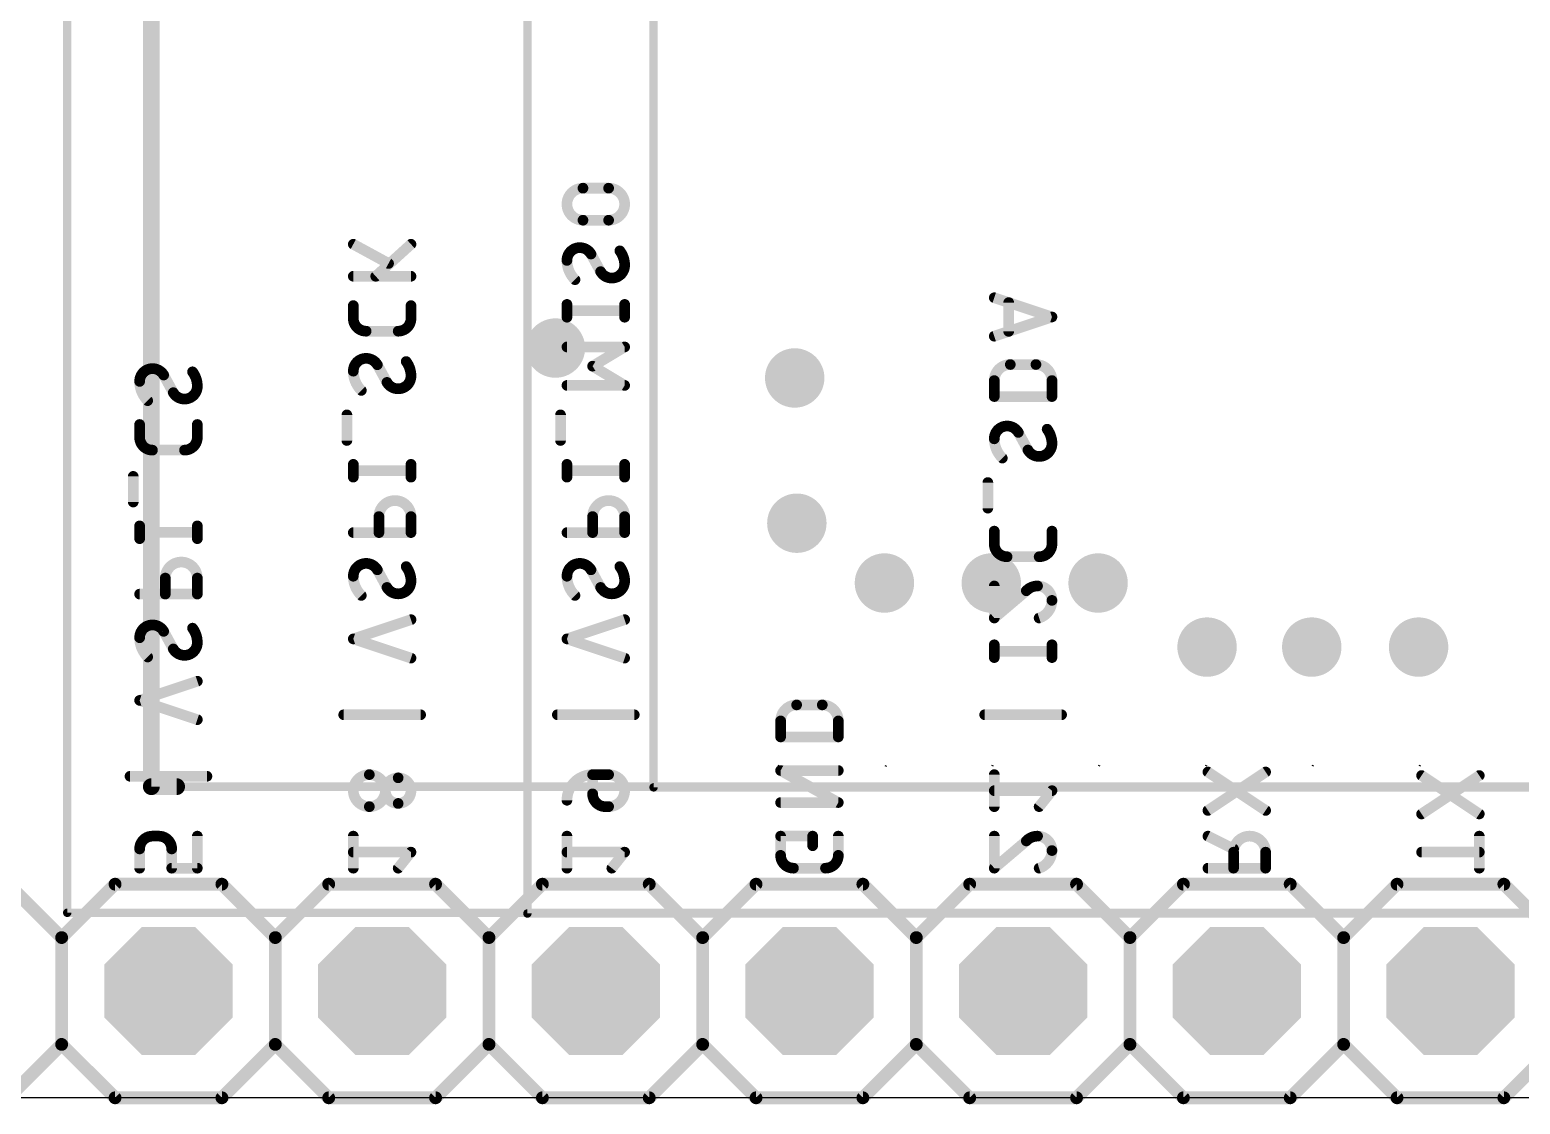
# Model space of a CAD drawing. Extents: x -1.13 to 1.53, y -0.5 to 0.5.
# Drawn here: x 0.191 to 0.889, y -0.503 to 0 of the extents above; entities that cross this region are included whole.
import ezdxf

# ---------------------------------------------------------------- set-up
doc = ezdxf.new("R2010")
doc.units = 0
for name, color, linetype in [('17', 110, 'CONTINUOUS'), ('18', 110, 'CONTINUOUS'), ('19', 53, 'CONTINUOUS'), ('20', 31, 'CONTINUOUS'), ('21', 253, 'CONTINUOUS'), ('26', 253, 'CONTINUOUS'), ('48', 253, 'CONTINUOUS'), ('51', 253, 'CONTINUOUS')]:
    doc.layers.add(name, color=color, linetype=linetype)

# ---------------------------------------------------------------- blocks, each defined once
blk = doc.blocks.new('RECT')
blk.add_solid([(-0.5, -0.5), (0.5, -0.5), (-0.5, 0.5), (0.5, 0.5)])
blk = doc.blocks.new('OCTAGONP')
at = {"const_width": 0.5}
blk.add_lwpolyline([(-0.25, -0.103553), (-0.25, 0.103553), (-0.103553, 0.25), (0.103553, 0.25), (0.25, 0.103553), (0.25, -0.103553), (0.103553, -0.25), (-0.103553, -0.25), (-0.25, -0.103553), (-0.25, 0.103553)], dxfattribs=at)
blk = doc.blocks.new('ROUNDV')
at = {"const_width": 0.5}
blk.add_lwpolyline([(0, -0.25, 1), (0, 0.25, 1), (0, -0.25)], format="xyb", dxfattribs=at)

msp = doc.modelspace()

# ---------------------------------------------------------------- linework, layer by layer
at = {"layer": '19'}
for p, q in [((0.541992, -0.344819), (0.541197, -0.344488)), ((0.591197, -0.344488), (0.591992, -0.344819)), ((0.641992, -0.344819), (0.641197, -0.344488)), ((0.691992, -0.344819), (0.691197, -0.344488)), ((0.741992, -0.344819), (0.741197, -0.344488)), ((0.791992, -0.344819), (0.791197, -0.344488)), ((0.841992, -0.344819), (0.841197, -0.344488))]:
    msp.add_line(p, q, dxfattribs=at)
at = {"layer": '20'}
msp.add_line((1.2, -0.5), (-0.974803, -0.5), dxfattribs=at)
at = {"layer": '21', "const_width": 0.007874}
for points in [[(0.24789, 0.354331), (0.24789, -0.354331)], [(0.24789, -0.354331), (0.259701, -0.354331)]]:
    msp.add_lwpolyline(points, dxfattribs=at)
at = {"layer": '21', "const_width": 0.003937}
for points in [[(0.245921, -0.354331, 1), (0.249858, -0.354331)], [(0.24789, -0.352362, 1), (0.24789, -0.356299)], [(0.259701, -0.356299, 1), (0.259701, -0.352362)]]:
    msp.add_lwpolyline(points, format="xyb", dxfattribs=at)
at = {"layer": '26'}
for points, const_width in [([(0.449906, -0.074141, 1), (0.449906, -0.089141)], 0.005), ([(0.449906, -0.072891, 1), (0.449906, -0.075391)], 0.0025), ([(0.449906, -0.075391, 1), (0.449906, -0.072891)], 0.0025), ([(0.461906, -0.089141, 1), (0.461906, -0.074141)], 0.005), ([(0.461906, -0.072891, 1), (0.461906, -0.075391)], 0.0025), ([(0.461906, -0.075391, 1), (0.461906, -0.072891)], 0.0025), ([(0.449906, -0.087891, 1), (0.449906, -0.090391)], 0.0025), ([(0.449906, -0.090391, 1), (0.449906, -0.087891)], 0.0025), ([(0.461906, -0.087891, 1), (0.461906, -0.090391)], 0.0025), ([(0.461906, -0.090391, 1), (0.461906, -0.087891)], 0.0025), ([(0.343004, -0.099293, 1), (0.341807, -0.101488)], 0.0025), ([(0.370246, -0.101316, 1), (0.368565, -0.099466)], 0.0025), ([(0.448406, -0.101981, 0.414214), (0.442406, -0.107981)], 0.005), ([(0.453656, -0.104981, 0.265564), (0.448406, -0.101981)], 0.005), ([(0.448406, -0.100731, 1), (0.448406, -0.103231)], 0.0025), ([(0.448406, -0.103231, 1), (0.448406, -0.100731)], 0.0025), ([(0.454753, -0.104382, 1), (0.452558, -0.105579)], 0.0025), ([(0.452579, -0.105615, 1), (0.454732, -0.104346)], 0.0025), ([(0.469406, -0.110231, 0.162278), (0.467156, -0.103481)], 0.005), ([(0.468156, -0.102731, 1), (0.466156, -0.104231)], 0.0025), ([(0.358307, -0.110488, 1), (0.359504, -0.108293)], 0.0025), ([(0.442406, -0.107981, 0.200001), (0.446156, -0.116981)], 0.005), ([(0.443656, -0.107981, 1), (0.441156, -0.107981)], 0.0025), ([(0.441156, -0.107981, 1), (0.443656, -0.107981)], 0.0025), ([(0.458156, -0.113231, 0.265564), (0.463406, -0.116231)], 0.005), ([(0.459232, -0.112596, 1), (0.457079, -0.113865)], 0.0025), ([(0.457058, -0.113829, 1), (0.459253, -0.112632)], 0.0025), ([(0.463406, -0.116231, 0.414214), (0.469406, -0.110231)], 0.005), ([(0.470656, -0.110231, 1), (0.468156, -0.110231)], 0.0025), ([(0.468156, -0.110231, 1), (0.470656, -0.110231)], 0.0025), ([(0.342406, -0.114141, 1), (0.342406, -0.116641)], 0.0025), ([(0.352065, -0.114466, 1), (0.353746, -0.116316)], 0.0025), ([(0.369406, -0.116641, 1), (0.369406, -0.114141)], 0.0025), ([(0.445275, -0.117868, 1), (0.447036, -0.116093)], 0.0025), ([(0.463406, -0.114981, 1), (0.463406, -0.117481)], 0.0025), ([(0.463406, -0.117481, 1), (0.463406, -0.114981)], 0.0025), ([(0.642801, -0.124255, 1), (0.64201, -0.126626)], 0.0025), ([(0.650406, -0.127691, 1), (0.647906, -0.127691)], 0.0025), ([(0.343656, -0.129104, 1), (0.341156, -0.129104)], 0.0025), ([(0.370656, -0.129104, 1), (0.368156, -0.129104)], 0.0025), ([(0.443656, -0.128561, 1), (0.441156, -0.128561)], 0.0025), ([(0.442406, -0.130311, 1), (0.442406, -0.132811)], 0.0025), ([(0.470656, -0.128561, 1), (0.468156, -0.128561)], 0.0025), ([(0.469406, -0.132811, 1), (0.469406, -0.130311)], 0.0025), ([(0.669801, -0.135626, 1), (0.66901, -0.133255)], 0.0025), ([(0.66901, -0.135626, 1), (0.669801, -0.133255)], 0.0025), ([(0.342406, -0.135104, 0.414214), (0.348406, -0.141104)], 0.005), ([(0.343656, -0.135104, 1), (0.341156, -0.135104)], 0.0025), ([(0.341156, -0.135104, 1), (0.343656, -0.135104)], 0.0025), ([(0.348406, -0.139854, 1), (0.348406, -0.142354)], 0.0025), ([(0.348406, -0.142354, 1), (0.348406, -0.139854)], 0.0025), ([(0.363406, -0.141104, 0.414214), (0.369406, -0.135104)], 0.005), ([(0.363406, -0.139854, 1), (0.363406, -0.142354)], 0.0025), ([(0.363406, -0.142354, 1), (0.363406, -0.139854)], 0.0025), ([(0.370656, -0.135104, 1), (0.368156, -0.135104)], 0.0025), ([(0.368156, -0.135104, 1), (0.370656, -0.135104)], 0.0025), ([(0.441156, -0.134561, 1), (0.443656, -0.134561)], 0.0025), ([(0.468156, -0.134561, 1), (0.470656, -0.134561)], 0.0025), ([(0.442406, -0.147231, 1), (0.442406, -0.149731)], 0.0025), ([(0.470049, -0.149552, 1), (0.468762, -0.147409)], 0.0025), ([(0.469406, -0.149731, 1), (0.469406, -0.147231)], 0.0025), ([(0.64201, -0.142255, 1), (0.642801, -0.144626)], 0.0025), ([(0.647906, -0.141191, 1), (0.650406, -0.141191)], 0.0025), ([(0.348406, -0.15382, 0.414214), (0.342406, -0.15982)], 0.005), ([(0.353656, -0.15682, 0.265564), (0.348406, -0.15382)], 0.005), ([(0.348406, -0.15257, 1), (0.348406, -0.15507)], 0.0025), ([(0.348406, -0.15507, 1), (0.348406, -0.15257)], 0.0025), ([(0.369406, -0.16207, 0.162278), (0.367156, -0.15532)], 0.005), ([(0.368156, -0.15457, 1), (0.366156, -0.15607)], 0.0025), ([(0.248406, -0.158621, 0.414214), (0.242406, -0.164621)], 0.005), ([(0.253656, -0.161621, 0.265564), (0.248406, -0.158621)], 0.005), ([(0.248406, -0.157371, 1), (0.248406, -0.159871)], 0.0025), ([(0.248406, -0.159871, 1), (0.248406, -0.157371)], 0.0025), ([(0.254753, -0.161022, 1), (0.252558, -0.162219)], 0.0025), ([(0.252579, -0.162255, 1), (0.254732, -0.160986)], 0.0025), ([(0.269406, -0.166871, 0.162278), (0.267156, -0.160121)], 0.005), ([(0.268156, -0.159371, 1), (0.266156, -0.160871)], 0.0025), ([(0.342406, -0.15982, 0.200001), (0.346156, -0.16882)], 0.005), ([(0.343656, -0.15982, 1), (0.341156, -0.15982)], 0.0025), ([(0.341156, -0.15982, 1), (0.343656, -0.15982)], 0.0025), ([(0.354753, -0.156222, 1), (0.352558, -0.157419)], 0.0025), ([(0.352579, -0.157455, 1), (0.354732, -0.156186)], 0.0025), ([(0.363406, -0.16807, 0.414214), (0.369406, -0.16207)], 0.005), ([(0.370656, -0.16207, 1), (0.368156, -0.16207)], 0.0025), ([(0.455049, -0.156409, 1), (0.453762, -0.158552)], 0.0025), ([(0.453762, -0.156409, 1), (0.455049, -0.158552)], 0.0025), ([(0.649906, -0.156701, 0.414214), (0.642406, -0.164201)], 0.005), ([(0.649906, -0.155451, 1), (0.649906, -0.157951)], 0.0025), ([(0.649906, -0.157951, 1), (0.649906, -0.155451)], 0.0025), ([(0.669406, -0.164201, 0.414214), (0.661906, -0.156701)], 0.005), ([(0.661906, -0.155451, 1), (0.661906, -0.157951)], 0.0025), ([(0.661906, -0.157951, 1), (0.661906, -0.155451)], 0.0025), ([(0.242406, -0.164621, 0.200001), (0.246156, -0.173621)], 0.005), ([(0.243656, -0.164621, 1), (0.241156, -0.164621)], 0.0025), ([(0.241156, -0.164621, 1), (0.243656, -0.164621)], 0.0025), ([(0.258156, -0.169871, 0.265564), (0.263406, -0.172871)], 0.005), ([(0.259232, -0.169236, 1), (0.257079, -0.170505)], 0.0025), ([(0.263406, -0.172871, 0.414214), (0.269406, -0.166871)], 0.005), ([(0.270656, -0.166871, 1), (0.268156, -0.166871)], 0.0025), ([(0.268156, -0.166871, 1), (0.270656, -0.166871)], 0.0025), ([(0.345275, -0.169708, 1), (0.347036, -0.167933)], 0.0025), ([(0.358156, -0.16507, 0.265564), (0.363406, -0.16807)], 0.005), ([(0.359232, -0.164436, 1), (0.357079, -0.165705)], 0.0025), ([(0.357058, -0.165669, 1), (0.359253, -0.164472)], 0.0025), ([(0.363406, -0.16682, 1), (0.363406, -0.16932)], 0.0025), ([(0.363406, -0.16932, 1), (0.363406, -0.16682)], 0.0025), ([(0.368156, -0.16207, 1), (0.370656, -0.16207)], 0.0025), ([(0.442406, -0.165231, 1), (0.442406, -0.167731)], 0.0025), ([(0.468762, -0.167552, 1), (0.470049, -0.165409)], 0.0025), ([(0.469406, -0.167731, 1), (0.469406, -0.165231)], 0.0025), ([(0.643656, -0.164201, 1), (0.641156, -0.164201)], 0.0025), ([(0.641156, -0.164201, 1), (0.643656, -0.164201)], 0.0025), ([(0.670656, -0.164201, 1), (0.668156, -0.164201)], 0.0025), ([(0.668156, -0.164201, 1), (0.670656, -0.164201)], 0.0025), ([(0.245275, -0.174508, 1), (0.247036, -0.172733)], 0.0025), ([(0.257058, -0.170469, 1), (0.259253, -0.169272)], 0.0025), ([(0.263406, -0.171621, 1), (0.263406, -0.174121)], 0.0025), ([(0.263406, -0.174121, 1), (0.263406, -0.171621)], 0.0025), ([(0.642406, -0.170451, 1), (0.642406, -0.172951)], 0.0025), ([(0.641156, -0.171701, 1), (0.643656, -0.171701)], 0.0025), ([(0.668156, -0.171701, 1), (0.670656, -0.171701)], 0.0025), ([(0.669406, -0.172951, 1), (0.669406, -0.170451)], 0.0025), ([(0.340656, -0.18028, 1), (0.338156, -0.18028)], 0.0025), ([(0.440656, -0.18028, 1), (0.438156, -0.18028)], 0.0025), ([(0.243656, -0.184784, 1), (0.241156, -0.184784)], 0.0025), ([(0.242406, -0.190784, 0.414214), (0.248406, -0.196784)], 0.005), ([(0.243656, -0.190784, 1), (0.241156, -0.190784)], 0.0025), ([(0.263406, -0.196784, 0.414214), (0.269406, -0.190784)], 0.005), ([(0.270656, -0.184784, 1), (0.268156, -0.184784)], 0.0025), ([(0.270656, -0.190784, 1), (0.268156, -0.190784)], 0.0025), ([(0.648406, -0.1855, 0.414214), (0.642406, -0.1915)], 0.005), ([(0.653656, -0.1885, 0.265564), (0.648406, -0.1855)], 0.005), ([(0.648406, -0.18425, 1), (0.648406, -0.18675)], 0.0025), ([(0.648406, -0.18675, 1), (0.648406, -0.18425)], 0.0025), ([(0.654753, -0.187902, 1), (0.652558, -0.189099)], 0.0025), ([(0.652579, -0.189135, 1), (0.654732, -0.187866)], 0.0025), ([(0.669406, -0.19375, 0.162278), (0.667156, -0.187)], 0.005), ([(0.668156, -0.18625, 1), (0.666156, -0.18775)], 0.0025), ([(0.241156, -0.190784, 1), (0.243656, -0.190784)], 0.0025), ([(0.248406, -0.195534, 1), (0.248406, -0.198034)], 0.0025), ([(0.248406, -0.198034, 1), (0.248406, -0.195534)], 0.0025), ([(0.263406, -0.195534, 1), (0.263406, -0.198034)], 0.0025), ([(0.263406, -0.198034, 1), (0.263406, -0.195534)], 0.0025), ([(0.268156, -0.190784, 1), (0.270656, -0.190784)], 0.0025), ([(0.338156, -0.19228, 1), (0.340656, -0.19228)], 0.0025), ([(0.438156, -0.19228, 1), (0.440656, -0.19228)], 0.0025), ([(0.642406, -0.1915, 0.200001), (0.646156, -0.2005)], 0.005), ([(0.643656, -0.1915, 1), (0.641156, -0.1915)], 0.0025), ([(0.641156, -0.1915, 1), (0.643656, -0.1915)], 0.0025), ([(0.658156, -0.19675, 0.265564), (0.663406, -0.19975)], 0.005), ([(0.659232, -0.196116, 1), (0.657079, -0.197385)], 0.0025), ([(0.657058, -0.197349, 1), (0.659253, -0.196152)], 0.0025), ([(0.663406, -0.19975, 0.414214), (0.669406, -0.19375)], 0.005), ([(0.670656, -0.19375, 1), (0.668156, -0.19375)], 0.0025), ([(0.668156, -0.19375, 1), (0.670656, -0.19375)], 0.0025), ([(0.343656, -0.20344, 1), (0.341156, -0.20344)], 0.0025), ([(0.370656, -0.20344, 1), (0.368156, -0.20344)], 0.0025), ([(0.443656, -0.20344, 1), (0.441156, -0.20344)], 0.0025), ([(0.470656, -0.20344, 1), (0.468156, -0.20344)], 0.0025), ([(0.645275, -0.201388, 1), (0.647036, -0.199613)], 0.0025), ([(0.663406, -0.1985, 1), (0.663406, -0.201)], 0.0025), ([(0.663406, -0.201, 1), (0.663406, -0.1985)], 0.0025), ([(0.240656, -0.20908, 1), (0.238156, -0.20908)], 0.0025), ([(0.342406, -0.20519, 1), (0.342406, -0.20769)], 0.0025), ([(0.341156, -0.20944, 1), (0.343656, -0.20944)], 0.0025), ([(0.368156, -0.20944, 1), (0.370656, -0.20944)], 0.0025), ([(0.369406, -0.20769, 1), (0.369406, -0.20519)], 0.0025), ([(0.442406, -0.20519, 1), (0.442406, -0.20769)], 0.0025), ([(0.441156, -0.20944, 1), (0.443656, -0.20944)], 0.0025), ([(0.468156, -0.20944, 1), (0.470656, -0.20944)], 0.0025), ([(0.469406, -0.20769, 1), (0.469406, -0.20519)], 0.0025), ([(0.640656, -0.21196, 1), (0.638156, -0.21196)], 0.0025), ([(0.238156, -0.22108, 1), (0.240656, -0.22108)], 0.0025), ([(0.369406, -0.22789, 1), (0.354406, -0.22789)], 0.005), ([(0.469406, -0.22789, 1), (0.454406, -0.22789)], 0.005), ([(0.638156, -0.22396, 1), (0.640656, -0.22396)], 0.0025), ([(0.243656, -0.23224, 1), (0.241156, -0.23224)], 0.0025), ([(0.270656, -0.23224, 1), (0.268156, -0.23224)], 0.0025), ([(0.355656, -0.22789, 1), (0.353156, -0.22789)], 0.0025), ([(0.353156, -0.22789, 1), (0.355656, -0.22789)], 0.0025), ([(0.370656, -0.22789, 1), (0.368156, -0.22789)], 0.0025), ([(0.368156, -0.22789, 1), (0.370656, -0.22789)], 0.0025), ([(0.455656, -0.22789, 1), (0.453156, -0.22789)], 0.0025), ([(0.453156, -0.22789, 1), (0.455656, -0.22789)], 0.0025), ([(0.470656, -0.22789, 1), (0.468156, -0.22789)], 0.0025), ([(0.468156, -0.22789, 1), (0.470656, -0.22789)], 0.0025), ([(0.242406, -0.23399, 1), (0.242406, -0.23649)], 0.0025), ([(0.241156, -0.23824, 1), (0.243656, -0.23824)], 0.0025), ([(0.268156, -0.23824, 1), (0.270656, -0.23824)], 0.0025), ([(0.269406, -0.23649, 1), (0.269406, -0.23399)], 0.0025), ([(0.342406, -0.23414, 1), (0.342406, -0.23664)], 0.0025), ([(0.353156, -0.23539, 1), (0.355656, -0.23539)], 0.0025), ([(0.368156, -0.23539, 1), (0.370656, -0.23539)], 0.0025), ([(0.369406, -0.23664, 1), (0.369406, -0.23414)], 0.0025), ([(0.442406, -0.23414, 1), (0.442406, -0.23664)], 0.0025), ([(0.453156, -0.23539, 1), (0.455656, -0.23539)], 0.0025), ([(0.468156, -0.23539, 1), (0.470656, -0.23539)], 0.0025), ([(0.469406, -0.23664, 1), (0.469406, -0.23414)], 0.0025), ([(0.643656, -0.234704, 1), (0.641156, -0.234704)], 0.0025), ([(0.670656, -0.234704, 1), (0.668156, -0.234704)], 0.0025), ([(0.642406, -0.240704, 0.414214), (0.648406, -0.246704)], 0.005), ([(0.643656, -0.240704, 1), (0.641156, -0.240704)], 0.0025), ([(0.641156, -0.240704, 1), (0.643656, -0.240704)], 0.0025), ([(0.663406, -0.246704, 0.414214), (0.669406, -0.240704)], 0.005), ([(0.670656, -0.240704, 1), (0.668156, -0.240704)], 0.0025), ([(0.668156, -0.240704, 1), (0.670656, -0.240704)], 0.0025), ([(0.269406, -0.25669, 1), (0.254406, -0.25669)], 0.005), ([(0.348406, -0.24982, 0.414214), (0.342406, -0.25582)], 0.005), ([(0.353656, -0.25282, 0.265564), (0.348406, -0.24982)], 0.005), ([(0.348406, -0.24857, 1), (0.348406, -0.25107)], 0.0025), ([(0.348406, -0.25107, 1), (0.348406, -0.24857)], 0.0025), ([(0.354753, -0.252222, 1), (0.352558, -0.253419)], 0.0025), ([(0.352579, -0.253455, 1), (0.354732, -0.252186)], 0.0025), ([(0.369406, -0.25807, 0.162278), (0.367156, -0.25132)], 0.005), ([(0.368156, -0.25057, 1), (0.366156, -0.25207)], 0.0025), ([(0.448406, -0.24982, 0.414214), (0.442406, -0.25582)], 0.005), ([(0.453656, -0.25282, 0.265564), (0.448406, -0.24982)], 0.005), ([(0.448406, -0.24857, 1), (0.448406, -0.25107)], 0.0025), ([(0.448406, -0.25107, 1), (0.448406, -0.24857)], 0.0025), ([(0.454753, -0.252222, 1), (0.452558, -0.253419)], 0.0025), ([(0.452579, -0.253455, 1), (0.454732, -0.252186)], 0.0025), ([(0.469406, -0.25807, 0.162278), (0.467156, -0.25132)], 0.005), ([(0.468156, -0.25057, 1), (0.466156, -0.25207)], 0.0025), ([(0.648406, -0.245454, 1), (0.648406, -0.247954)], 0.0025), ([(0.648406, -0.247954, 1), (0.648406, -0.245454)], 0.0025), ([(0.663406, -0.245454, 1), (0.663406, -0.247954)], 0.0025), ([(0.663406, -0.247954, 1), (0.663406, -0.245454)], 0.0025), ([(0.255656, -0.25669, 1), (0.253156, -0.25669)], 0.0025), ([(0.253156, -0.25669, 1), (0.255656, -0.25669)], 0.0025), ([(0.270656, -0.25669, 1), (0.268156, -0.25669)], 0.0025), ([(0.268156, -0.25669, 1), (0.270656, -0.25669)], 0.0025), ([(0.342406, -0.25582, 0.200001), (0.346156, -0.26482)], 0.005), ([(0.343656, -0.25582, 1), (0.341156, -0.25582)], 0.0025), ([(0.341156, -0.25582, 1), (0.343656, -0.25582)], 0.0025), ([(0.363406, -0.26407, 0.414214), (0.369406, -0.25807)], 0.005), ([(0.370656, -0.25807, 1), (0.368156, -0.25807)], 0.0025), ([(0.368156, -0.25807, 1), (0.370656, -0.25807)], 0.0025), ([(0.442406, -0.25582, 0.200001), (0.446156, -0.26482)], 0.005), ([(0.443656, -0.25582, 1), (0.441156, -0.25582)], 0.0025), ([(0.441156, -0.25582, 1), (0.443656, -0.25582)], 0.0025), ([(0.463406, -0.26407, 0.414214), (0.469406, -0.25807)], 0.005), ([(0.470656, -0.25807, 1), (0.468156, -0.25807)], 0.0025), ([(0.468156, -0.25807, 1), (0.470656, -0.25807)], 0.0025), ([(0.643656, -0.26038, 1), (0.641156, -0.26038)], 0.0025), ([(0.662656, -0.26038, 0.205258), (0.657406, -0.26263)], 0.005), ([(0.669406, -0.26713, 0.414214), (0.662656, -0.26038)], 0.005), ([(0.662656, -0.25913, 1), (0.662656, -0.26163)], 0.0025), ([(0.662656, -0.26163, 1), (0.662656, -0.25913)], 0.0025), ([(0.242406, -0.26294, 1), (0.242406, -0.26544)], 0.0025), ([(0.253156, -0.26419, 1), (0.255656, -0.26419)], 0.0025), ([(0.268156, -0.26419, 1), (0.270656, -0.26419)], 0.0025), ([(0.269406, -0.26544, 1), (0.269406, -0.26294)], 0.0025), ([(0.345275, -0.265708, 1), (0.347036, -0.263933)], 0.0025), ([(0.358156, -0.26107, 0.265564), (0.363406, -0.26407)], 0.005), ([(0.359232, -0.260436, 1), (0.357079, -0.261705)], 0.0025), ([(0.357058, -0.261669, 1), (0.359253, -0.260472)], 0.0025), ([(0.363406, -0.26282, 1), (0.363406, -0.26532)], 0.0025), ([(0.363406, -0.26532, 1), (0.363406, -0.26282)], 0.0025), ([(0.445275, -0.265708, 1), (0.447036, -0.263933)], 0.0025), ([(0.458156, -0.26107, 0.265564), (0.463406, -0.26407)], 0.005), ([(0.459232, -0.260436, 1), (0.457079, -0.261705)], 0.0025), ([(0.457058, -0.261669, 1), (0.459253, -0.260472)], 0.0025), ([(0.463406, -0.26282, 1), (0.463406, -0.26532)], 0.0025), ([(0.463406, -0.26532, 1), (0.463406, -0.26282)], 0.0025), ([(0.6565, -0.261768, 1), (0.658311, -0.263492)], 0.0025), ([(0.658215, -0.263583, 1), (0.656596, -0.261678)], 0.0025), ([(0.663406, -0.27538, 0.325184), (0.669406, -0.26713)], 0.005), ([(0.670656, -0.26713, 1), (0.668156, -0.26713)], 0.0025), ([(0.668156, -0.26713, 1), (0.670656, -0.26713)], 0.0025), ([(0.248406, -0.27862, 0.414214), (0.242406, -0.28462)], 0.005), ([(0.253656, -0.28162, 0.265564), (0.248406, -0.27862)], 0.005), ([(0.248406, -0.27737, 1), (0.248406, -0.27987)], 0.0025), ([(0.248406, -0.27987, 1), (0.248406, -0.27737)], 0.0025), ([(0.269406, -0.28687, 0.162278), (0.267156, -0.28012)], 0.005), ([(0.268156, -0.27937, 1), (0.266156, -0.28087)], 0.0025), ([(0.369801, -0.277346, 1), (0.36901, -0.274974)], 0.0025), ([(0.469801, -0.277346, 1), (0.46901, -0.274974)], 0.0025), ([(0.641596, -0.274428, 1), (0.643215, -0.276333)], 0.0025), ([(0.641156, -0.27538, 1), (0.643656, -0.27538)], 0.0025), ([(0.66302, -0.274191, 1), (0.663791, -0.276569)], 0.0025), ([(0.242406, -0.28462, 0.200001), (0.246156, -0.29362)], 0.005), ([(0.243656, -0.28462, 1), (0.241156, -0.28462)], 0.0025), ([(0.241156, -0.28462, 1), (0.243656, -0.28462)], 0.0025), ([(0.254753, -0.281022, 1), (0.252558, -0.282219)], 0.0025), ([(0.252579, -0.282255, 1), (0.254732, -0.280986)], 0.0025), ([(0.263406, -0.29287, 0.414214), (0.269406, -0.28687)], 0.005), ([(0.270656, -0.28687, 1), (0.268156, -0.28687)], 0.0025), ([(0.268156, -0.28687, 1), (0.270656, -0.28687)], 0.0025), ([(0.342801, -0.283974, 1), (0.34201, -0.286346)], 0.0025), ([(0.34201, -0.283974, 1), (0.342801, -0.286346)], 0.0025), ([(0.442801, -0.283974, 1), (0.44201, -0.286346)], 0.0025), ([(0.44201, -0.283974, 1), (0.442801, -0.286346)], 0.0025), ([(0.643656, -0.28792, 1), (0.641156, -0.28792)], 0.0025), ([(0.670656, -0.28792, 1), (0.668156, -0.28792)], 0.0025), ([(0.245275, -0.294508, 1), (0.247036, -0.292733)], 0.0025), ([(0.258156, -0.28987, 0.265564), (0.263406, -0.29287)], 0.005), ([(0.259232, -0.289236, 1), (0.257079, -0.290505)], 0.0025), ([(0.257058, -0.290469, 1), (0.259253, -0.289272)], 0.0025), ([(0.263406, -0.29162, 1), (0.263406, -0.29412)], 0.0025), ([(0.263406, -0.29412, 1), (0.263406, -0.29162)], 0.0025), ([(0.36901, -0.295346, 1), (0.369801, -0.292974)], 0.0025), ([(0.46901, -0.295346, 1), (0.469801, -0.292974)], 0.0025), ([(0.642406, -0.28967, 1), (0.642406, -0.29217)], 0.0025), ([(0.641156, -0.29392, 1), (0.643656, -0.29392)], 0.0025), ([(0.668156, -0.29392, 1), (0.670656, -0.29392)], 0.0025), ([(0.669406, -0.29217, 1), (0.669406, -0.28967)], 0.0025), ([(0.269801, -0.306146, 1), (0.26901, -0.303774)], 0.0025), ([(0.242801, -0.312774, 1), (0.24201, -0.315146)], 0.0025), ([(0.24201, -0.312774, 1), (0.242801, -0.315146)], 0.0025), ([(0.549906, -0.31606, 0.414214), (0.542406, -0.32356)], 0.005), ([(0.549906, -0.31481, 1), (0.549906, -0.31731)], 0.0025), ([(0.549906, -0.31731, 1), (0.549906, -0.31481)], 0.0025), ([(0.569406, -0.32356, 0.414214), (0.561906, -0.31606)], 0.005), ([(0.561906, -0.31481, 1), (0.561906, -0.31731)], 0.0025), ([(0.561906, -0.31731, 1), (0.561906, -0.31481)], 0.0025), ([(0.26901, -0.324146, 1), (0.269801, -0.321774)], 0.0025), ([(0.337906, -0.31943, 1), (0.337906, -0.32193)], 0.0025), ([(0.373906, -0.32193, 1), (0.373906, -0.31943)], 0.0025), ([(0.437906, -0.31943, 1), (0.437906, -0.32193)], 0.0025), ([(0.473906, -0.32193, 1), (0.473906, -0.31943)], 0.0025), ([(0.637906, -0.31943, 1), (0.637906, -0.32193)], 0.0025), ([(0.673906, -0.32193, 1), (0.673906, -0.31943)], 0.0025), ([(0.543656, -0.32356, 1), (0.541156, -0.32356)], 0.0025), ([(0.541156, -0.32356, 1), (0.543656, -0.32356)], 0.0025), ([(0.570656, -0.32356, 1), (0.568156, -0.32356)], 0.0025), ([(0.568156, -0.32356, 1), (0.570656, -0.32356)], 0.0025), ([(0.542406, -0.32981, 1), (0.542406, -0.33231)], 0.0025), ([(0.541156, -0.33106, 1), (0.543656, -0.33106)], 0.0025), ([(0.568156, -0.33106, 1), (0.570656, -0.33106)], 0.0025), ([(0.569406, -0.33231, 1), (0.569406, -0.32981)], 0.0025), ([(0.237906, -0.34823, 1), (0.237906, -0.35073)], 0.0025), ([(0.273906, -0.35073, 1), (0.273906, -0.34823)], 0.0025), ([(0.349906, -0.3487, 1), (0.349906, -0.3637)], 0.005), ([(0.349906, -0.3637, 1), (0.349906, -0.3487)], 0.005), ([(0.349906, -0.34745, 1), (0.349906, -0.34995)], 0.0025), ([(0.349906, -0.34995, 1), (0.349906, -0.34745)], 0.0025), ([(0.363406, -0.3502, 1), (0.363406, -0.3622)], 0.005), ([(0.363406, -0.3622, 1), (0.363406, -0.3502)], 0.005), ([(0.363406, -0.34895, 1), (0.363406, -0.35145)], 0.0025), ([(0.363406, -0.35145, 1), (0.363406, -0.34895)], 0.0025), ([(0.454406, -0.3487, 0.414214), (0.442406, -0.3607)], 0.005), ([(0.455656, -0.3487, 1), (0.453156, -0.3487)], 0.0025), ([(0.454406, -0.34745, 1), (0.454406, -0.34995)], 0.0025), ([(0.454406, -0.34995, 1), (0.454406, -0.34745)], 0.0025), ([(0.461906, -0.3637, 1), (0.461906, -0.3487)], 0.005), ([(0.461906, -0.34745, 1), (0.461906, -0.34995)], 0.0025), ([(0.461906, -0.34995, 1), (0.461906, -0.34745)], 0.0025), ([(0.543013, -0.345687, 1), (0.541798, -0.347873)], 0.0025), ([(0.542406, -0.34553, 1), (0.542406, -0.34803)], 0.0025), ([(0.569406, -0.34803, 1), (0.569406, -0.34553)], 0.0025), ([(0.643656, -0.3487, 1), (0.641156, -0.3487)], 0.0025), ([(0.743099, -0.346434, 1), (0.741712, -0.348514)], 0.0025), ([(0.770099, -0.348514, 1), (0.768712, -0.346434)], 0.0025), ([(0.843099, -0.34808, 1), (0.841712, -0.35016)], 0.0025), ([(0.870099, -0.35016, 1), (0.868712, -0.34808)], 0.0025), ([(0.454406, -0.3577, 0.414214), (0.460406, -0.3637)], 0.005), ([(0.455656, -0.3577, 1), (0.453156, -0.3577)], 0.0025), ([(0.642406, -0.35495, 1), (0.642406, -0.35745)], 0.0025), ([(0.670382, -0.356981, 1), (0.668429, -0.355419)], 0.0025), ([(0.669406, -0.35745, 1), (0.669406, -0.35495)], 0.0025), ([(0.349906, -0.36245, 1), (0.349906, -0.36495)], 0.0025), ([(0.349906, -0.36495, 1), (0.349906, -0.36245)], 0.0025), ([(0.363406, -0.36095, 1), (0.363406, -0.36345)], 0.0025), ([(0.363406, -0.36345, 1), (0.363406, -0.36095)], 0.0025), ([(0.441156, -0.3607, 1), (0.443656, -0.3607)], 0.0025), ([(0.453156, -0.3577, 1), (0.455656, -0.3577)], 0.0025), ([(0.460406, -0.36245, 1), (0.460406, -0.36495)], 0.0025), ([(0.460406, -0.36495, 1), (0.460406, -0.36245)], 0.0025), ([(0.461906, -0.36245, 1), (0.461906, -0.36495)], 0.0025), ([(0.461906, -0.36495, 1), (0.461906, -0.36245)], 0.0025), ([(0.542406, -0.36053, 1), (0.542406, -0.36303)], 0.0025), ([(0.568798, -0.362873, 1), (0.570013, -0.360687)], 0.0025), ([(0.569406, -0.36303, 1), (0.569406, -0.36053)], 0.0025), ([(0.641156, -0.3637, 1), (0.643656, -0.3637)], 0.0025), ([(0.662429, -0.362919, 1), (0.664382, -0.364481)], 0.0025), ([(0.741712, -0.364434, 1), (0.743099, -0.366514)], 0.0025), ([(0.768712, -0.366514, 1), (0.770099, -0.364434)], 0.0025), ([(0.841712, -0.36608, 1), (0.843099, -0.36816)], 0.0025), ([(0.868712, -0.36816, 1), (0.870099, -0.36608)], 0.0025), ([(0.248406, -0.3775, 0.414214), (0.242406, -0.3835)], 0.005), ([(0.248406, -0.37625, 1), (0.248406, -0.37875)], 0.0025), ([(0.248406, -0.37875, 1), (0.248406, -0.37625)], 0.0025), ([(0.257406, -0.3835, 0.414214), (0.251406, -0.3775)], 0.005), ([(0.251406, -0.37625, 1), (0.251406, -0.37875)], 0.0025), ([(0.251406, -0.37875, 1), (0.251406, -0.37625)], 0.0025), ([(0.270656, -0.3775, 1), (0.268156, -0.3775)], 0.0025), ([(0.343656, -0.3775, 1), (0.341156, -0.3775)], 0.0025), ([(0.443656, -0.3775, 1), (0.441156, -0.3775)], 0.0025), ([(0.542406, -0.37625, 1), (0.542406, -0.37875)], 0.0025), ([(0.543656, -0.3775, 1), (0.541156, -0.3775)], 0.0025), ([(0.558656, -0.3775, 1), (0.556156, -0.3775)], 0.0025), ([(0.557406, -0.37875, 1), (0.557406, -0.37625)], 0.0025), ([(0.570656, -0.3775, 1), (0.568156, -0.3775)], 0.0025), ([(0.643656, -0.3775, 1), (0.641156, -0.3775)], 0.0025), ([(0.662656, -0.3775, 0.205258), (0.657406, -0.37975)], 0.005), ([(0.669406, -0.38425, 0.414214), (0.662656, -0.3775)], 0.005), ([(0.662656, -0.37625, 1), (0.662656, -0.37875)], 0.0025), ([(0.662656, -0.37875, 1), (0.662656, -0.37625)], 0.0025), ([(0.742965, -0.376382, 1), (0.741846, -0.378618)], 0.0025), ([(0.769406, -0.385, 1), (0.754406, -0.385)], 0.005), ([(0.870656, -0.3775, 1), (0.868156, -0.3775)], 0.0025), ([(0.243656, -0.3835, 1), (0.241156, -0.3835)], 0.0025), ([(0.241156, -0.3835, 1), (0.243656, -0.3835)], 0.0025), ([(0.258656, -0.3835, 1), (0.256156, -0.3835)], 0.0025), ([(0.256156, -0.3835, 1), (0.258656, -0.3835)], 0.0025), ([(0.342406, -0.38375, 1), (0.342406, -0.38625)], 0.0025), ([(0.370382, -0.385781, 1), (0.368429, -0.384219)], 0.0025), ([(0.369406, -0.38625, 1), (0.369406, -0.38375)], 0.0025), ([(0.442406, -0.38375, 1), (0.442406, -0.38625)], 0.0025), ([(0.470382, -0.385781, 1), (0.468429, -0.384219)], 0.0025), ([(0.469406, -0.38625, 1), (0.469406, -0.38375)], 0.0025), ([(0.556156, -0.382, 1), (0.558656, -0.382)], 0.0025), ([(0.6565, -0.378888, 1), (0.658311, -0.380612)], 0.0025), ([(0.658215, -0.380702, 1), (0.656596, -0.378798)], 0.0025), ([(0.663406, -0.3925, 0.325184), (0.669406, -0.38425)], 0.005), ([(0.670656, -0.38425, 1), (0.668156, -0.38425)], 0.0025), ([(0.668156, -0.38425, 1), (0.670656, -0.38425)], 0.0025), ([(0.755656, -0.385, 1), (0.753156, -0.385)], 0.0025), ([(0.753846, -0.384618, 1), (0.754965, -0.382382)], 0.0025), ([(0.770656, -0.385, 1), (0.768156, -0.385)], 0.0025), ([(0.842406, -0.38375, 1), (0.842406, -0.38625)], 0.0025), ([(0.869406, -0.38625, 1), (0.869406, -0.38375)], 0.0025), ([(0.257406, -0.39125, 1), (0.257406, -0.39375)], 0.0025), ([(0.269406, -0.39375, 1), (0.269406, -0.39125)], 0.0025), ([(0.362429, -0.391719, 1), (0.364382, -0.393281)], 0.0025), ([(0.462429, -0.391719, 1), (0.464382, -0.393281)], 0.0025), ([(0.542406, -0.3865, 0.414214), (0.548406, -0.3925)], 0.005), ([(0.543656, -0.3865, 1), (0.541156, -0.3865)], 0.0025), ([(0.541156, -0.3865, 1), (0.543656, -0.3865)], 0.0025), ([(0.548406, -0.39125, 1), (0.548406, -0.39375)], 0.0025), ([(0.548406, -0.39375, 1), (0.548406, -0.39125)], 0.0025), ([(0.563406, -0.3925, 0.414214), (0.569406, -0.3865)], 0.005), ([(0.563406, -0.39125, 1), (0.563406, -0.39375)], 0.0025), ([(0.563406, -0.39375, 1), (0.563406, -0.39125)], 0.0025), ([(0.570656, -0.3865, 1), (0.568156, -0.3865)], 0.0025), ([(0.568156, -0.3865, 1), (0.570656, -0.3865)], 0.0025), ([(0.641596, -0.391548, 1), (0.643215, -0.393452)], 0.0025), ([(0.66302, -0.391311, 1), (0.663791, -0.393689)], 0.0025), ([(0.742406, -0.39125, 1), (0.742406, -0.39375)], 0.0025), ([(0.753156, -0.385, 1), (0.755656, -0.385)], 0.0025), ([(0.768156, -0.385, 1), (0.770656, -0.385)], 0.0025), ([(0.769406, -0.39375, 1), (0.769406, -0.39125)], 0.0025), ([(0.241156, -0.3925, 1), (0.243656, -0.3925)], 0.0025), ([(0.256156, -0.3925, 1), (0.258656, -0.3925)], 0.0025), ([(0.268156, -0.3925, 1), (0.270656, -0.3925)], 0.0025), ([(0.341156, -0.3925, 1), (0.343656, -0.3925)], 0.0025), ([(0.441156, -0.3925, 1), (0.443656, -0.3925)], 0.0025), ([(0.641156, -0.3925, 1), (0.643656, -0.3925)], 0.0025), ([(0.753156, -0.3925, 1), (0.755656, -0.3925)], 0.0025), ([(0.768156, -0.3925, 1), (0.770656, -0.3925)], 0.0025), ([(0.868156, -0.3925, 1), (0.870656, -0.3925)], 0.0025)]:
    msp.add_lwpolyline(points, format="xyb", dxfattribs=dict(at, const_width=const_width))
at = {"layer": '26', "const_width": 0.005}
for points in [[(0.461906, -0.074141), (0.449906, -0.074141)], [(0.449906, -0.089141), (0.461906, -0.089141)], [(0.342406, -0.100391), (0.358906, -0.109391)], [(0.369406, -0.100391), (0.352906, -0.115391)], [(0.453656, -0.104981), (0.458156, -0.113231)], [(0.342406, -0.115391), (0.369406, -0.115391)], [(0.669406, -0.134441), (0.642406, -0.125441)], [(0.649156, -0.127691), (0.649156, -0.141191)], [(0.342406, -0.129104), (0.342406, -0.135104)], [(0.369406, -0.135104), (0.369406, -0.129104)], [(0.442406, -0.134561), (0.442406, -0.128561)], [(0.469406, -0.131561), (0.442406, -0.131561)], [(0.469406, -0.134561), (0.469406, -0.128561)], [(0.642406, -0.143441), (0.669406, -0.134441)], [(0.348406, -0.141104), (0.363406, -0.141104)], [(0.469406, -0.148481), (0.442406, -0.148481)], [(0.454406, -0.157481), (0.469406, -0.148481)], [(0.253656, -0.161621), (0.258156, -0.169871)], [(0.353656, -0.15682), (0.358156, -0.16507)], [(0.469406, -0.166481), (0.454406, -0.157481)], [(0.661906, -0.156701), (0.649906, -0.156701)], [(0.442406, -0.166481), (0.469406, -0.166481)], [(0.642406, -0.164201), (0.642406, -0.171701)], [(0.669406, -0.171701), (0.669406, -0.164201)], [(0.642406, -0.171701), (0.669406, -0.171701)], [(0.339406, -0.19228), (0.339406, -0.18028)], [(0.439406, -0.19228), (0.439406, -0.18028)], [(0.242406, -0.184784), (0.242406, -0.190784)], [(0.269406, -0.190784), (0.269406, -0.184784)], [(0.653656, -0.1885), (0.658156, -0.19675)], [(0.248406, -0.196784), (0.263406, -0.196784)], [(0.342406, -0.20944), (0.342406, -0.20344)], [(0.369406, -0.20944), (0.369406, -0.20344)], [(0.442406, -0.20944), (0.442406, -0.20344)], [(0.469406, -0.20944), (0.469406, -0.20344)], [(0.239406, -0.22108), (0.239406, -0.20908)], [(0.369406, -0.20644), (0.342406, -0.20644)], [(0.469406, -0.20644), (0.442406, -0.20644)], [(0.639406, -0.22396), (0.639406, -0.21196)], [(0.242406, -0.23824), (0.242406, -0.23224)], [(0.269406, -0.23824), (0.269406, -0.23224)], [(0.354406, -0.22789), (0.354406, -0.23539)], [(0.369406, -0.23539), (0.369406, -0.22789)], [(0.454406, -0.22789), (0.454406, -0.23539)], [(0.469406, -0.23539), (0.469406, -0.22789)], [(0.269406, -0.23524), (0.242406, -0.23524)], [(0.342406, -0.23539), (0.369406, -0.23539)], [(0.442406, -0.23539), (0.469406, -0.23539)], [(0.642406, -0.234704), (0.642406, -0.240704)], [(0.669406, -0.240704), (0.669406, -0.234704)], [(0.353656, -0.25282), (0.358156, -0.26107)], [(0.453656, -0.25282), (0.458156, -0.26107)], [(0.648406, -0.246704), (0.663406, -0.246704)], [(0.254406, -0.25669), (0.254406, -0.26419)], [(0.269406, -0.26419), (0.269406, -0.25669)], [(0.642406, -0.27538), (0.642406, -0.26038)], [(0.242406, -0.26419), (0.269406, -0.26419)], [(0.657406, -0.26263), (0.642406, -0.27538)], [(0.342406, -0.28516), (0.369406, -0.27616)], [(0.442406, -0.28516), (0.469406, -0.27616)], [(0.253656, -0.28162), (0.258156, -0.28987)], [(0.369406, -0.29416), (0.342406, -0.28516)], [(0.469406, -0.29416), (0.442406, -0.28516)], [(0.642406, -0.29392), (0.642406, -0.28792)], [(0.669406, -0.29392), (0.669406, -0.28792)], [(0.669406, -0.29092), (0.642406, -0.29092)], [(0.242406, -0.31396), (0.269406, -0.30496)], [(0.269406, -0.32296), (0.242406, -0.31396)], [(0.561906, -0.31606), (0.549906, -0.31606)], [(0.337906, -0.32068), (0.373906, -0.32068)], [(0.437906, -0.32068), (0.473906, -0.32068)], [(0.637906, -0.32068), (0.673906, -0.32068)], [(0.542406, -0.32356), (0.542406, -0.33106)], [(0.569406, -0.33106), (0.569406, -0.32356)], [(0.542406, -0.33106), (0.569406, -0.33106)], [(0.237906, -0.34948), (0.273906, -0.34948)], [(0.454406, -0.3487), (0.454406, -0.3577)], [(0.461906, -0.3487), (0.454406, -0.3487)], [(0.569406, -0.36178), (0.542406, -0.34678)], [(0.542406, -0.34678), (0.569406, -0.34678)], [(0.642406, -0.3637), (0.642406, -0.3487)], [(0.742406, -0.365474), (0.769406, -0.347474)], [(0.769406, -0.365474), (0.742406, -0.347474)], [(0.842406, -0.36712), (0.869406, -0.34912)], [(0.869406, -0.36712), (0.842406, -0.34912)], [(0.669406, -0.3562), (0.642406, -0.3562)], [(0.663406, -0.3637), (0.669406, -0.3562)], [(0.460406, -0.3637), (0.461906, -0.3637)], [(0.542406, -0.36178), (0.569406, -0.36178)], [(0.248406, -0.3775), (0.251406, -0.3775)], [(0.269406, -0.3925), (0.269406, -0.3775)], [(0.342406, -0.3925), (0.342406, -0.3775)], [(0.442406, -0.3925), (0.442406, -0.3775)], [(0.557406, -0.3775), (0.542406, -0.3775)], [(0.542406, -0.3775), (0.542406, -0.3865)], [(0.557406, -0.382), (0.557406, -0.3775)], [(0.569406, -0.3865), (0.569406, -0.3775)], [(0.642406, -0.3925), (0.642406, -0.3775)], [(0.742406, -0.3775), (0.754406, -0.3835)], [(0.869406, -0.3925), (0.869406, -0.3775)], [(0.242406, -0.3925), (0.242406, -0.3835)], [(0.257406, -0.3835), (0.257406, -0.3925)], [(0.369406, -0.385), (0.342406, -0.385)], [(0.363406, -0.3925), (0.369406, -0.385)], [(0.469406, -0.385), (0.442406, -0.385)], [(0.463406, -0.3925), (0.469406, -0.385)], [(0.657406, -0.37975), (0.642406, -0.3925)], [(0.754406, -0.385), (0.754406, -0.3925)], [(0.769406, -0.3925), (0.769406, -0.385)], [(0.842406, -0.385), (0.869406, -0.385)], [(0.257406, -0.3925), (0.269406, -0.3925)], [(0.548406, -0.3925), (0.563406, -0.3925)], [(0.742406, -0.3925), (0.769406, -0.3925)]]:
    msp.add_lwpolyline(points, dxfattribs=at)
at = {"layer": '48', "const_width": 0.006}
for points in [[(0.180906, -0.4), (0.205906, -0.425)], [(0.205906, -0.425), (0.230906, -0.4)], [(0.230906, -0.4), (0.280906, -0.4)], [(0.305906, -0.425), (0.280906, -0.4)], [(0.305906, -0.425), (0.330906, -0.4)], [(0.330906, -0.4), (0.380906, -0.4)], [(0.380906, -0.4), (0.405906, -0.425)], [(0.405906, -0.425), (0.430906, -0.4)], [(0.430906, -0.4), (0.480906, -0.4)], [(0.480906, -0.4), (0.505906, -0.425)], [(0.505906, -0.425), (0.530906, -0.4)], [(0.530906, -0.4), (0.580906, -0.4)], [(0.605906, -0.425), (0.580906, -0.4)], [(0.605906, -0.425), (0.630906, -0.4)], [(0.630906, -0.4), (0.680906, -0.4)], [(0.680906, -0.4), (0.705906, -0.425)], [(0.705906, -0.425), (0.730906, -0.4)], [(0.730906, -0.4), (0.780906, -0.4)], [(0.780906, -0.4), (0.805906, -0.425)], [(0.805906, -0.425), (0.830906, -0.4)], [(0.830906, -0.4), (0.880906, -0.4)], [(0.905906, -0.425), (0.880906, -0.4)], [(0.205906, -0.475), (0.205906, -0.425)], [(0.305906, -0.475), (0.305906, -0.425)], [(0.405906, -0.475), (0.405906, -0.425)], [(0.505906, -0.475), (0.505906, -0.425)], [(0.605906, -0.475), (0.605906, -0.425)], [(0.705906, -0.475), (0.705906, -0.425)], [(0.805906, -0.475), (0.805906, -0.425)], [(0.205906, -0.475), (0.180906, -0.5)], [(0.230906, -0.5), (0.205906, -0.475)], [(0.280906, -0.5), (0.305906, -0.475)], [(0.330906, -0.5), (0.305906, -0.475)], [(0.405906, -0.475), (0.380906, -0.5)], [(0.430906, -0.5), (0.405906, -0.475)], [(0.505906, -0.475), (0.480906, -0.5)], [(0.530906, -0.5), (0.505906, -0.475)], [(0.580906, -0.5), (0.605906, -0.475)], [(0.630906, -0.5), (0.605906, -0.475)], [(0.705906, -0.475), (0.680906, -0.5)], [(0.730906, -0.5), (0.705906, -0.475)], [(0.805906, -0.475), (0.780906, -0.5)], [(0.830906, -0.5), (0.805906, -0.475)], [(0.880906, -0.5), (0.905906, -0.475)], [(0.280906, -0.5), (0.230906, -0.5)], [(0.380906, -0.5), (0.330906, -0.5)], [(0.480906, -0.5), (0.430906, -0.5)], [(0.580906, -0.5), (0.530906, -0.5)], [(0.680906, -0.5), (0.630906, -0.5)], [(0.780906, -0.5), (0.730906, -0.5)], [(0.880906, -0.5), (0.830906, -0.5)]]:
    msp.add_lwpolyline(points, dxfattribs=at)
at = {"layer": '48', "const_width": 0.003}
for points in [[(0.230906, -0.3985, 1), (0.230906, -0.4015)], [(0.231966, -0.401061, 1), (0.229845, -0.398939)], [(0.281966, -0.398939, 1), (0.279845, -0.401061)], [(0.280906, -0.4015, 1), (0.280906, -0.3985)], [(0.330906, -0.3985, 1), (0.330906, -0.4015)], [(0.331966, -0.401061, 1), (0.329845, -0.398939)], [(0.381966, -0.398939, 1), (0.379845, -0.401061)], [(0.380906, -0.4015, 1), (0.380906, -0.3985)], [(0.430906, -0.3985, 1), (0.430906, -0.4015)], [(0.431966, -0.401061, 1), (0.429845, -0.398939)], [(0.481966, -0.398939, 1), (0.479845, -0.401061)], [(0.480906, -0.4015, 1), (0.480906, -0.3985)], [(0.530906, -0.3985, 1), (0.530906, -0.4015)], [(0.531966, -0.401061, 1), (0.529845, -0.398939)], [(0.581966, -0.398939, 1), (0.579845, -0.401061)], [(0.580906, -0.4015, 1), (0.580906, -0.3985)], [(0.630906, -0.3985, 1), (0.630906, -0.4015)], [(0.631966, -0.401061, 1), (0.629845, -0.398939)], [(0.681966, -0.398939, 1), (0.679845, -0.401061)], [(0.680906, -0.4015, 1), (0.680906, -0.3985)], [(0.730906, -0.3985, 1), (0.730906, -0.4015)], [(0.731966, -0.401061, 1), (0.729845, -0.398939)], [(0.781966, -0.398939, 1), (0.779845, -0.401061)], [(0.780906, -0.4015, 1), (0.780906, -0.3985)], [(0.830906, -0.3985, 1), (0.830906, -0.4015)], [(0.831966, -0.401061, 1), (0.829845, -0.398939)], [(0.881966, -0.398939, 1), (0.879845, -0.401061)], [(0.880906, -0.4015, 1), (0.880906, -0.3985)], [(0.204845, -0.423939, 1), (0.206966, -0.426061)], [(0.207406, -0.425, 1), (0.204406, -0.425)], [(0.204845, -0.426061, 1), (0.206966, -0.423939)], [(0.304845, -0.423939, 1), (0.306966, -0.426061)], [(0.307406, -0.425, 1), (0.304406, -0.425)], [(0.304845, -0.426061, 1), (0.306966, -0.423939)], [(0.404845, -0.423939, 1), (0.406966, -0.426061)], [(0.407406, -0.425, 1), (0.404406, -0.425)], [(0.404845, -0.426061, 1), (0.406966, -0.423939)], [(0.504845, -0.423939, 1), (0.506966, -0.426061)], [(0.507406, -0.425, 1), (0.504406, -0.425)], [(0.504845, -0.426061, 1), (0.506966, -0.423939)], [(0.604845, -0.423939, 1), (0.606966, -0.426061)], [(0.607406, -0.425, 1), (0.604406, -0.425)], [(0.604845, -0.426061, 1), (0.606966, -0.423939)], [(0.704845, -0.423939, 1), (0.706966, -0.426061)], [(0.707406, -0.425, 1), (0.704406, -0.425)], [(0.704845, -0.426061, 1), (0.706966, -0.423939)], [(0.804845, -0.423939, 1), (0.806966, -0.426061)], [(0.807406, -0.425, 1), (0.804406, -0.425)], [(0.804845, -0.426061, 1), (0.806966, -0.423939)], [(0.206966, -0.473939, 1), (0.204845, -0.476061)], [(0.204406, -0.475, 1), (0.207406, -0.475)], [(0.206966, -0.476061, 1), (0.204845, -0.473939)], [(0.306966, -0.473939, 1), (0.304845, -0.476061)], [(0.304406, -0.475, 1), (0.307406, -0.475)], [(0.306966, -0.476061, 1), (0.304845, -0.473939)], [(0.406966, -0.473939, 1), (0.404845, -0.476061)], [(0.404406, -0.475, 1), (0.407406, -0.475)], [(0.406966, -0.476061, 1), (0.404845, -0.473939)], [(0.506966, -0.473939, 1), (0.504845, -0.476061)], [(0.504406, -0.475, 1), (0.507406, -0.475)], [(0.506966, -0.476061, 1), (0.504845, -0.473939)], [(0.606966, -0.473939, 1), (0.604845, -0.476061)], [(0.604406, -0.475, 1), (0.607406, -0.475)], [(0.606966, -0.476061, 1), (0.604845, -0.473939)], [(0.706966, -0.473939, 1), (0.704845, -0.476061)], [(0.704406, -0.475, 1), (0.707406, -0.475)], [(0.706966, -0.476061, 1), (0.704845, -0.473939)], [(0.806966, -0.473939, 1), (0.804845, -0.476061)], [(0.804406, -0.475, 1), (0.807406, -0.475)], [(0.806966, -0.476061, 1), (0.804845, -0.473939)], [(0.230906, -0.4985, 1), (0.230906, -0.5015)], [(0.229845, -0.501061, 1), (0.231966, -0.498939)], [(0.279845, -0.498939, 1), (0.281966, -0.501061)], [(0.280906, -0.5015, 1), (0.280906, -0.4985)], [(0.330906, -0.4985, 1), (0.330906, -0.5015)], [(0.329845, -0.501061, 1), (0.331966, -0.498939)], [(0.379845, -0.498939, 1), (0.381966, -0.501061)], [(0.380906, -0.5015, 1), (0.380906, -0.4985)], [(0.430906, -0.4985, 1), (0.430906, -0.5015)], [(0.429845, -0.501061, 1), (0.431966, -0.498939)], [(0.479845, -0.498939, 1), (0.481966, -0.501061)], [(0.480906, -0.5015, 1), (0.480906, -0.4985)], [(0.530906, -0.4985, 1), (0.530906, -0.5015)], [(0.529845, -0.501061, 1), (0.531966, -0.498939)], [(0.579845, -0.498939, 1), (0.581966, -0.501061)], [(0.580906, -0.5015, 1), (0.580906, -0.4985)], [(0.630906, -0.4985, 1), (0.630906, -0.5015)], [(0.629845, -0.501061, 1), (0.631966, -0.498939)], [(0.679845, -0.498939, 1), (0.681966, -0.501061)], [(0.680906, -0.5015, 1), (0.680906, -0.4985)], [(0.730906, -0.4985, 1), (0.730906, -0.5015)], [(0.729845, -0.501061, 1), (0.731966, -0.498939)], [(0.779845, -0.498939, 1), (0.781966, -0.501061)], [(0.780906, -0.5015, 1), (0.780906, -0.4985)], [(0.830906, -0.4985, 1), (0.830906, -0.5015)], [(0.829845, -0.501061, 1), (0.831966, -0.498939)], [(0.879845, -0.498939, 1), (0.881966, -0.501061)], [(0.880906, -0.5015, 1), (0.880906, -0.4985)]]:
    msp.add_lwpolyline(points, format="xyb", dxfattribs=at)
at = {"layer": '51', "const_width": 0.003937}
for points in [[(0.20852, -0.413386), (0.20852, 0.413386)], [(0.423882, -0.413717), (0.423882, 0.413055)], [(0.24789, -0.354331), (0.24789, 0.354331)], [(0.482937, -0.354661), (0.482937, 0.354)], [(1.48411, -0.354331), (0.24789, -0.354331)], [(1.486874, -0.354661), (0.482937, -0.354661)], [(1.52348, -0.413386), (0.20852, -0.413386)], [(1.526244, -0.413717), (0.423882, -0.413717)]]:
    msp.add_lwpolyline(points, dxfattribs=at)
at = {"layer": '51', "const_width": 0.001969}
for points in [[(0.24789, -0.353346, 1), (0.24789, -0.355315)], [(0.246906, -0.354331, 1), (0.248874, -0.354331)], [(0.482937, -0.353677, 1), (0.482937, -0.355646)], [(0.481953, -0.354661, 1), (0.483921, -0.354661)], [(0.20852, -0.412402, 1), (0.20852, -0.41437)], [(0.207535, -0.413386, 1), (0.209504, -0.413386)], [(0.423882, -0.412732, 1), (0.423882, -0.414701)], [(0.422898, -0.413717, 1), (0.424866, -0.413717)]]:
    msp.add_lwpolyline(points, format="xyb", dxfattribs=at)

# ---------------------------------------------------------------- block references
at = {"layer": '17', "xscale": 0.06, "yscale": 0.06, "rotation": 270}
for p in [(0.255906, -0.45), (0.255906, -0.45), (0.355906, -0.45), (0.355906, -0.45), (0.455906, -0.45), (0.455906, -0.45), (0.555906, -0.45), (0.555906, -0.45), (0.655906, -0.45), (0.655906, -0.45), (0.755906, -0.45), (0.755906, -0.45), (0.855906, -0.45), (0.855906, -0.45)]:
    msp.add_blockref('OCTAGONP', p, dxfattribs=at)
at = {"layer": '18', "xscale": 0.027811, "yscale": 0.027811}
for p in [(0.437, -0.149), (0.437, -0.149), (0.549, -0.163), (0.549, -0.163), (0.55, -0.231), (0.55, -0.231), (0.591, -0.259), (0.591, -0.259), (0.641, -0.259), (0.641, -0.259), (0.691, -0.259), (0.691, -0.259), (0.742, -0.289), (0.742, -0.289), (0.791, -0.289), (0.791, -0.289), (0.841, -0.289), (0.841, -0.289)]:
    msp.add_blockref('ROUNDV', p, dxfattribs=at)
at = {"layer": '51', "xscale": 0.02, "yscale": 0.02, "rotation": 180}
for p in [(0.255906, -0.45), (0.355906, -0.45), (0.455906, -0.45), (0.555906, -0.45), (0.655906, -0.45), (0.755906, -0.45), (0.855906, -0.45)]:
    msp.add_blockref('RECT', p, dxfattribs=at)

doc.saveas('drawing.dxf')
